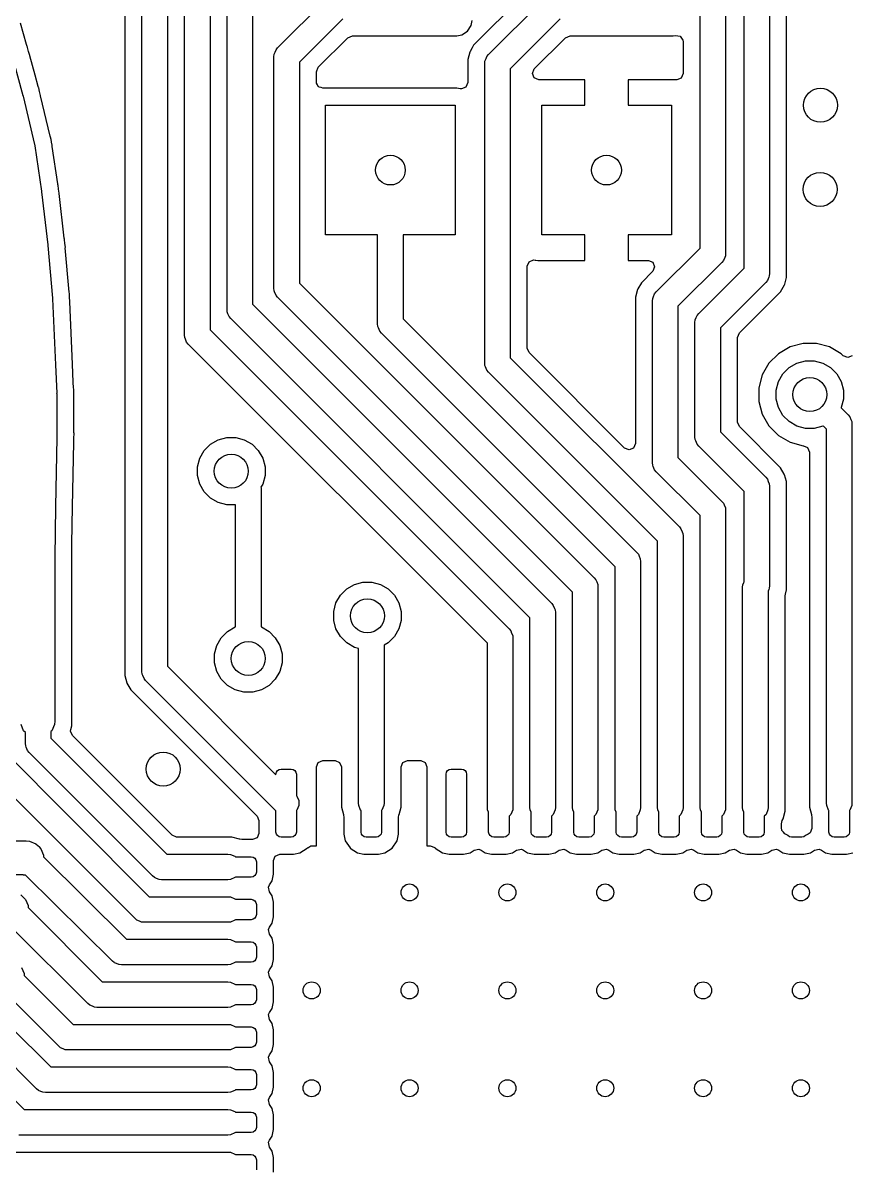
# Model space of a CAD drawing. Extents: x 2.36 to 5.14, y -5.39 to -2.61.
# Drawn here: x 3.38 to 3.764, y -3.992 to -3.462 of the extents above; entities that cross this region are included whole.
import ezdxf

# ---------------------------------------------------------------- set-up
doc = ezdxf.new("R2010")
doc.units = 0
doc.header["$MEASUREMENT"] = 0
doc.layers.add('BLACK', color=7, linetype='CONTINUOUS')

msp = doc.modelspace()

# ---------------------------------------------------------------- linework, layer by layer
at = {"layer": 'BLACK', "linetype": 'CONTINUOUS'}
for p, q in [((3.71363, -3.57535), (3.71363, -3.26017)), ((3.72544, -3.25772), (3.72544, -3.5778)), ((3.73333, -3.57962), (3.73333, -3.2559)), ((3.44681, -3.2803), (3.44681, -3.75952)), ((3.45472, -3.6063), (3.45472, -3.27756)), ((3.46653, -3.28001), (3.46653, -3.60385)), ((3.4271, -3.28722), (3.4271, -3.76379)), ((3.43499, -3.76197), (3.43499, -3.28275)), ((3.47441, -3.59449), (3.47441, -3.35787)), ((3.48622, -3.36032), (3.48622, -3.59204)), ((3.69331, -3.56606), (3.69331, -3.38166)), ((3.70512, -3.37921), (3.70512, -3.5685)), ((3.49782, -3.4734), (3.52, -3.45122)), ((3.61125, -3.44951), (3.58852, -3.47225)), ((3.59538, -3.47655), (3.62, -3.45193)), ((3.38164, -3.47188), (3.37879, -3.46201)), ((3.52792, -3.46), (3.50791, -3.48002)), ((3.58744, -3.46308), (3.58789, -3.46078)), ((3.62863, -3.46), (3.60546, -3.48317)), ((3.58078, -3.46789), (3.58308, -3.46744)), ((3.58308, -3.46744), (3.58569, -3.46569)), ((3.58569, -3.46569), (3.58744, -3.46308)), ((3.38192, -3.47286), (3.38164, -3.47188)), ((3.38204, -3.47318), (3.38192, -3.47286)), ((3.51665, -3.48243), (3.53034, -3.46875)), ((3.53034, -3.46875), (3.5324, -3.46789)), ((3.5324, -3.46789), (3.58078, -3.46789)), ((3.58078, -3.46789), (3.58078, -3.46789)), ((3.58852, -3.47225), (3.58786, -3.47338)), ((3.61658, -3.48322), (3.63105, -3.46875)), ((3.63105, -3.46875), (3.63311, -3.46789)), ((3.63311, -3.46789), (3.68078, -3.46789)), ((3.68078, -3.46789), (3.68193, -3.46766)), ((3.68078, -3.46789), (3.68078, -3.46789)), ((3.68193, -3.46766), (3.68412, -3.4681)), ((3.68412, -3.4681), (3.68536, -3.46995)), ((3.68536, -3.46995), (3.68541, -3.47052)), ((3.68541, -3.47052), (3.68541, -3.48534)), ((3.37499, -3.47731), (3.37999, -3.49551)), ((3.38205, -3.47322), (3.38204, -3.47318)), ((3.38258, -3.47512), (3.38205, -3.47322)), ((3.38205, -3.47322), (3.38205, -3.47322)), ((3.38313, -3.47702), (3.38258, -3.47512)), ((3.38313, -3.47713), (3.38313, -3.47702)), ((3.3856, -3.48614), (3.38313, -3.47713)), ((3.49609, -3.47757), (3.49621, -3.47642)), ((3.49609, -3.58468), (3.49609, -3.47757)), ((3.49621, -3.47642), (3.49662, -3.47543)), ((3.49662, -3.47543), (3.49709, -3.47429)), ((3.49709, -3.47429), (3.49782, -3.4734)), ((3.5867, -3.4754), (3.58576, -3.47891)), ((3.58689, -3.47507), (3.5867, -3.4754)), ((3.5867, -3.4754), (3.5867, -3.4754)), ((3.58786, -3.47338), (3.58689, -3.47507)), ((3.58689, -3.47507), (3.58689, -3.47507)), ((3.59429, -3.47831), (3.59465, -3.47744)), ((3.59465, -3.47744), (3.59538, -3.47655)), ((3.50791, -3.48002), (3.50791, -3.58223)), ((3.5158, -3.48449), (3.51665, -3.48243)), ((3.58576, -3.47891), (3.58576, -3.48955)), ((3.59365, -3.48072), (3.59377, -3.47957)), ((3.59365, -3.61924), (3.59365, -3.48072)), ((3.59377, -3.47957), (3.59429, -3.47831)), ((3.60546, -3.48317), (3.60546, -3.6168)), ((3.61573, -3.48528), (3.61658, -3.48322)), ((3.38704, -3.49138), (3.3856, -3.48614)), ((3.5158, -3.48924), (3.5158, -3.48449)), ((3.61658, -3.48734), (3.61573, -3.48528)), ((3.61864, -3.48819), (3.61658, -3.48734)), ((3.64, -3.48819), (3.61864, -3.48819)), ((3.64, -3.5), (3.64, -3.48819)), ((3.68176, -3.48819), (3.66, -3.48819)), ((3.66, -3.48819), (3.66, -3.5)), ((3.68216, -3.48824), (3.68176, -3.48819)), ((3.6825, -3.48825), (3.68216, -3.48824)), ((3.68456, -3.4874), (3.6825, -3.48825)), ((3.68541, -3.48534), (3.68456, -3.4874)), ((3.3872, -3.49177), (3.38704, -3.49138)), ((3.38727, -3.49195), (3.3872, -3.49177)), ((3.3872, -3.49177), (3.3872, -3.49177)), ((3.38768, -3.4937), (3.38727, -3.49195)), ((3.38727, -3.49195), (3.38727, -3.49195)), ((3.38815, -3.49542), (3.38768, -3.4937)), ((3.51586, -3.48981), (3.5158, -3.48924)), ((3.51633, -3.49051), (3.51586, -3.48981)), ((3.51665, -3.4913), (3.51633, -3.49051)), ((3.51693, -3.49141), (3.51665, -3.4913)), ((3.51709, -3.49166), (3.51693, -3.49141)), ((3.51793, -3.49183), (3.51709, -3.49166)), ((3.51871, -3.49215), (3.51793, -3.49183)), ((3.51899, -3.49204), (3.51871, -3.49215)), ((3.51907, -3.49205), (3.51899, -3.49204)), ((3.51908, -3.49212), (3.51907, -3.49205)), ((3.51922, -3.49211), (3.51908, -3.49212)), ((3.58078, -3.49211), (3.51922, -3.49211)), ((3.51922, -3.49211), (3.51922, -3.49211)), ((3.58228, -3.4924), (3.58078, -3.49211)), ((3.58284, -3.49246), (3.58228, -3.4924)), ((3.58491, -3.49161), (3.58284, -3.49246)), ((3.58576, -3.48955), (3.58491, -3.49161)), ((3.37999, -3.49551), (3.38002, -3.49565)), ((3.38002, -3.49565), (3.38006, -3.49579)), ((3.38006, -3.49579), (3.38536, -3.51819)), ((3.38816, -3.49571), (3.38815, -3.49542)), ((3.39256, -3.51434), (3.38816, -3.49571)), ((3.52, -3.56), (3.52, -3.5)), ((3.52, -3.5), (3.58, -3.5)), ((3.58, -3.5), (3.58, -3.56)), ((3.62, -3.56), (3.62, -3.5)), ((3.62, -3.5), (3.64, -3.5)), ((3.66, -3.5), (3.68, -3.5)), ((3.68, -3.5), (3.68, -3.56)), ((3.39266, -3.51476), (3.39256, -3.51434)), ((3.39283, -3.51525), (3.39266, -3.51476)), ((3.39295, -3.51553), (3.39283, -3.51525)), ((3.38536, -3.51819), (3.38541, -3.51852)), ((3.38541, -3.51852), (3.38549, -3.51884)), ((3.38549, -3.51884), (3.38859, -3.53974)), ((3.39299, -3.51563), (3.39295, -3.51553)), ((3.3932, -3.51702), (3.39299, -3.51563)), ((3.39352, -3.51839), (3.3932, -3.51702)), ((3.3935, -3.51907), (3.39352, -3.51839)), ((3.39608, -3.53643), (3.3935, -3.51907)), ((3.39618, -3.5368), (3.39608, -3.53643)), ((3.39608, -3.53643), (3.39608, -3.53643)), ((3.38859, -3.53974), (3.38859, -3.53986)), ((3.38859, -3.53986), (3.38862, -3.53998)), ((3.38862, -3.53998), (3.39152, -3.56458)), ((3.39617, -3.53681), (3.39618, -3.5368)), ((3.39622, -3.53699), (3.39617, -3.53681)), ((3.39643, -3.53882), (3.39622, -3.53699)), ((3.3967, -3.54064), (3.39643, -3.53882)), ((3.39667, -3.54088), (3.3967, -3.54064)), ((3.39911, -3.56151), (3.39667, -3.54088)), ((3.3992, -3.56189), (3.39911, -3.56151)), ((3.39923, -3.56208), (3.39919, -3.56189)), ((3.39919, -3.56189), (3.3992, -3.56189)), ((3.39939, -3.5639), (3.39923, -3.56208)), ((3.39923, -3.56208), (3.39923, -3.56208)), ((3.54409, -3.56), (3.52, -3.56)), ((3.54409, -3.60118), (3.54409, -3.56)), ((3.58, -3.56), (3.55591, -3.56)), ((3.55591, -3.56), (3.55591, -3.59873)), ((3.64, -3.56), (3.62, -3.56)), ((3.64, -3.57181), (3.64, -3.56)), ((3.68, -3.56), (3.66, -3.56)), ((3.66, -3.56), (3.66, -3.57181)), ((3.39152, -3.56458), (3.39152, -3.5647)), ((3.39152, -3.5647), (3.39154, -3.56482)), ((3.39154, -3.56482), (3.39364, -3.58922)), ((3.3996, -3.56572), (3.39939, -3.5639)), ((3.39957, -3.56596), (3.3996, -3.56572)), ((3.40133, -3.58651), (3.39957, -3.56596)), ((3.67299, -3.58638), (3.69331, -3.56606)), ((3.61336, -3.57445), (3.61421, -3.57239)), ((3.61421, -3.57239), (3.61627, -3.57154)), ((3.61627, -3.57154), (3.61702, -3.5717)), ((3.61702, -3.5717), (3.61704, -3.57164)), ((3.61704, -3.57164), (3.61725, -3.5717)), ((3.61725, -3.5717), (3.61824, -3.57181)), ((3.61824, -3.57181), (3.64, -3.57181)), ((3.66, -3.57181), (3.66936, -3.57181)), ((3.66936, -3.57181), (3.67142, -3.57266)), ((3.67142, -3.57266), (3.67227, -3.57472)), ((3.70339, -3.57268), (3.68307, -3.593)), ((3.70412, -3.57178), (3.70339, -3.57268)), ((3.70469, -3.5704), (3.70412, -3.57178)), ((3.705, -3.56966), (3.70469, -3.5704)), ((3.70512, -3.5685), (3.705, -3.56966)), ((3.61336, -3.61232), (3.61336, -3.57445)), ((3.67142, -3.57678), (3.66612, -3.58208)), ((3.67227, -3.57472), (3.67142, -3.57678)), ((3.69267, -3.59631), (3.71363, -3.57535)), ((3.72544, -3.5778), (3.72532, -3.57895)), ((3.50791, -3.58223), (3.64433, -3.71866)), ((3.66612, -3.58208), (3.66446, -3.58496)), ((3.72371, -3.58198), (3.70276, -3.60293)), ((3.72444, -3.58108), (3.72371, -3.58198)), ((3.72509, -3.57951), (3.72444, -3.58108)), ((3.72532, -3.57895), (3.72509, -3.57951)), ((3.73057, -3.58627), (3.73239, -3.58313)), ((3.73239, -3.58313), (3.7325, -3.5827)), ((3.7325, -3.5827), (3.73333, -3.57962)), ((3.39364, -3.58922), (3.39364, -3.5894)), ((3.39364, -3.5894), (3.39367, -3.58957)), ((3.40146, -3.58713), (3.40133, -3.58651)), ((3.40147, -3.58716), (3.40146, -3.58713)), ((3.40154, -3.58889), (3.40147, -3.58716)), ((3.40169, -3.59062), (3.40154, -3.58889)), ((3.49621, -3.58583), (3.49609, -3.58468)), ((3.49643, -3.58636), (3.49621, -3.58583)), ((3.49709, -3.58796), (3.49643, -3.58636)), ((3.49782, -3.58885), (3.49709, -3.58796)), ((3.63425, -3.72528), (3.49782, -3.58885)), ((3.66431, -3.58522), (3.66337, -3.58873)), ((3.66337, -3.58873), (3.66337, -3.6565)), ((3.66446, -3.58496), (3.66431, -3.58522)), ((3.66431, -3.58522), (3.66431, -3.58522)), ((3.66446, -3.58496), (3.66446, -3.58496)), ((3.67126, -3.59055), (3.67137, -3.5894)), ((3.67137, -3.5894), (3.67175, -3.58848)), ((3.67175, -3.58848), (3.67226, -3.58727)), ((3.67226, -3.58727), (3.67299, -3.58638)), ((3.72053, -3.59632), (3.73057, -3.58627)), ((3.39367, -3.58957), (3.39497, -3.62015)), ((3.40163, -3.59096), (3.40169, -3.59062)), ((3.40285, -3.61979), (3.40163, -3.59096)), ((3.47452, -3.59564), (3.47441, -3.59449)), ((3.48622, -3.59204), (3.62465, -3.73047)), ((3.67126, -3.66535), (3.67126, -3.59055)), ((3.68307, -3.593), (3.68307, -3.66291)), ((3.47485, -3.59643), (3.47452, -3.59564)), ((3.4754, -3.59777), (3.47485, -3.59643)), ((3.47614, -3.59866), (3.4754, -3.59777)), ((3.61457, -3.73709), (3.47614, -3.59866)), ((3.55591, -3.59873), (3.66402, -3.70685)), ((3.69094, -3.60048), (3.69106, -3.59933)), ((3.69106, -3.59933), (3.69153, -3.59818)), ((3.69153, -3.59818), (3.69194, -3.5972)), ((3.69194, -3.5972), (3.69267, -3.59631)), ((3.7115, -3.60534), (3.72053, -3.59632)), ((3.46653, -3.60385), (3.60496, -3.74228)), ((3.54421, -3.60233), (3.54409, -3.60118)), ((3.54446, -3.60293), (3.54421, -3.60233)), ((3.54509, -3.60446), (3.54446, -3.60293)), ((3.54582, -3.60536), (3.54509, -3.60446)), ((3.65394, -3.71347), (3.54582, -3.60536)), ((3.69094, -3.65354), (3.69094, -3.60048)), ((3.70276, -3.60293), (3.70276, -3.6511)), ((3.71065, -3.6074), (3.7115, -3.60534)), ((3.45484, -3.60745), (3.45472, -3.6063)), ((3.45513, -3.60817), (3.45484, -3.60745)), ((3.45572, -3.60958), (3.45513, -3.60817)), ((3.45645, -3.61047), (3.45572, -3.60958)), ((3.59488, -3.7489), (3.45645, -3.61047)), ((3.71065, -3.64662), (3.71065, -3.6074)), ((3.74098, -3.61022), (3.73497, -3.61183)), ((3.74721, -3.61022), (3.74098, -3.61022)), ((3.74098, -3.61022), (3.74098, -3.61022)), ((3.75322, -3.61183), (3.74721, -3.61022)), ((3.74721, -3.61022), (3.74721, -3.61022)), ((3.61421, -3.61438), (3.61336, -3.61232)), ((3.65839, -3.65856), (3.61421, -3.61438)), ((3.72958, -3.61494), (3.72518, -3.61934)), ((3.73497, -3.61183), (3.72958, -3.61494)), ((3.73497, -3.61183), (3.73497, -3.61183)), ((3.75861, -3.61494), (3.75322, -3.61183)), ((3.75322, -3.61183), (3.75322, -3.61183)), ((3.75322, -3.61183), (3.75322, -3.61183)), ((3.75957, -3.6159), (3.75861, -3.61494)), ((3.76163, -3.61676), (3.75957, -3.6159)), ((3.76369, -3.6159), (3.76163, -3.61676)), ((3.39497, -3.62015), (3.39558, -3.63313)), ((3.40324, -3.62812), (3.40285, -3.61979)), ((3.59377, -3.62039), (3.59365, -3.61924)), ((3.59399, -3.62095), (3.59377, -3.62039)), ((3.59465, -3.62252), (3.59399, -3.62095)), ((3.60546, -3.6168), (3.6837, -3.69504)), ((3.72518, -3.61934), (3.72206, -3.62473)), ((3.73451, -3.62136), (3.73807, -3.61931)), ((3.73807, -3.61931), (3.74204, -3.61824)), ((3.74204, -3.61824), (3.74615, -3.61824)), ((3.74615, -3.61824), (3.75012, -3.61931)), ((3.75012, -3.61931), (3.75368, -3.62136)), ((3.59538, -3.62342), (3.59465, -3.62252)), ((3.67362, -3.70166), (3.59538, -3.62342)), ((3.72206, -3.62473), (3.72045, -3.63075)), ((3.72206, -3.62473), (3.72206, -3.62473)), ((3.72955, -3.62783), (3.7316, -3.62427)), ((3.7316, -3.62427), (3.73451, -3.62136)), ((3.75368, -3.62136), (3.75659, -3.62427)), ((3.75659, -3.62427), (3.75864, -3.62783)), ((3.40337, -3.63071), (3.40324, -3.62812)), ((3.40347, -3.63134), (3.40337, -3.63071)), ((3.40347, -3.63136), (3.40347, -3.63134)), ((3.40348, -3.6331), (3.40347, -3.63136)), ((3.72045, -3.63075), (3.72045, -3.63697)), ((3.72848, -3.6318), (3.72955, -3.62783)), ((3.72848, -3.63591), (3.72848, -3.6318)), ((3.75864, -3.62783), (3.75971, -3.6318)), ((3.75971, -3.6318), (3.75971, -3.63591)), ((3.39558, -3.63313), (3.39557, -3.6333)), ((3.39557, -3.6333), (3.39559, -3.63347)), ((3.39559, -3.63347), (3.39567, -3.65367)), ((3.40356, -3.63483), (3.40348, -3.6331)), ((3.40349, -3.63517), (3.40356, -3.63483)), ((3.40355, -3.65033), (3.40349, -3.63517)), ((3.72045, -3.63697), (3.72206, -3.64298)), ((3.72955, -3.63988), (3.72848, -3.63591)), ((3.75971, -3.63591), (3.75864, -3.63988)), ((3.7316, -3.64345), (3.72955, -3.63988)), ((3.75864, -3.63988), (3.75858, -3.63999)), ((3.75858, -3.63999), (3.76185, -3.64326)), ((3.7115, -3.64868), (3.71065, -3.64662)), ((3.72206, -3.64298), (3.72206, -3.64298)), ((3.72206, -3.64298), (3.72206, -3.64298)), ((3.72206, -3.64298), (3.72518, -3.64837)), ((3.73451, -3.64635), (3.7316, -3.64345)), ((3.73807, -3.64841), (3.73451, -3.64635)), ((3.76185, -3.64326), (3.76258, -3.64415)), ((3.76258, -3.64415), (3.76306, -3.6453)), ((3.76306, -3.6453), (3.76346, -3.64628)), ((3.76346, -3.64628), (3.76357, -3.64743)), ((3.76357, -3.64743), (3.76357, -3.82283)), ((3.40355, -3.65142), (3.40355, -3.65033)), ((3.4036, -3.65178), (3.40355, -3.65142)), ((3.40356, -3.65384), (3.4036, -3.65197)), ((3.4036, -3.65197), (3.40358, -3.65178)), ((3.40358, -3.65178), (3.4036, -3.65178)), ((3.4036, -3.65197), (3.4036, -3.65197)), ((3.70276, -3.6511), (3.72371, -3.67205)), ((3.73057, -3.66775), (3.7115, -3.64868)), ((3.72518, -3.64837), (3.72958, -3.65278)), ((3.72958, -3.65278), (3.73497, -3.65589)), ((3.74204, -3.64947), (3.73807, -3.64841)), ((3.74615, -3.64947), (3.74204, -3.64947)), ((3.75012, -3.64841), (3.74615, -3.64947)), ((3.75023, -3.64834), (3.75012, -3.64841)), ((3.75176, -3.64988), (3.75023, -3.64834)), ((3.75176, -3.82283), (3.75176, -3.64988)), ((3.39567, -3.65387), (3.39497, -3.68563)), ((3.39567, -3.65367), (3.39566, -3.65377)), ((3.39566, -3.65377), (3.39567, -3.65387)), ((3.40287, -3.68576), (3.40352, -3.65591)), ((3.40352, -3.65591), (3.40357, -3.65571)), ((3.40357, -3.65571), (3.40356, -3.65384)), ((3.46388, -3.6597), (3.46679, -3.6568)), ((3.46679, -3.6568), (3.47035, -3.65474)), ((3.47035, -3.65474), (3.47432, -3.65368)), ((3.47432, -3.65368), (3.47843, -3.65368)), ((3.47843, -3.65368), (3.4824, -3.65474)), ((3.4824, -3.65474), (3.48596, -3.6568)), ((3.48596, -3.6568), (3.48887, -3.6597)), ((3.66337, -3.6565), (3.66251, -3.65856)), ((3.69106, -3.6547), (3.69094, -3.65354)), ((3.69129, -3.65525), (3.69106, -3.6547)), ((3.69194, -3.65682), (3.69129, -3.65525)), ((3.69267, -3.65772), (3.69194, -3.65682)), ((3.71363, -3.67867), (3.69267, -3.65772)), ((3.73497, -3.65589), (3.74098, -3.6575)), ((3.74098, -3.6575), (3.74098, -3.6575)), ((3.74098, -3.6575), (3.74117, -3.65752)), ((3.74117, -3.65752), (3.74116, -3.65759)), ((3.74116, -3.65759), (3.74302, -3.65835)), ((3.74302, -3.65835), (3.74387, -3.66041)), ((3.46076, -3.66724), (3.46183, -3.66326)), ((3.46183, -3.66326), (3.46388, -3.6597)), ((3.48887, -3.6597), (3.49093, -3.66326)), ((3.49093, -3.66326), (3.49199, -3.66724)), ((3.66045, -3.65942), (3.65839, -3.65856)), ((3.66251, -3.65856), (3.66045, -3.65942)), ((3.68307, -3.66291), (3.70339, -3.68323)), ((3.74387, -3.66041), (3.74387, -3.82465)), ((3.46076, -3.67135), (3.46076, -3.66724)), ((3.49199, -3.66724), (3.49199, -3.67135)), ((3.67137, -3.66651), (3.67126, -3.66535)), ((3.6716, -3.66706), (3.67137, -3.66651)), ((3.67226, -3.66864), (3.6716, -3.66706)), ((3.67299, -3.66953), (3.67226, -3.66864)), ((3.73226, -3.67068), (3.73057, -3.66775)), ((3.46183, -3.67532), (3.46076, -3.67135)), ((3.49199, -3.67135), (3.49093, -3.67532)), ((3.69331, -3.68985), (3.67299, -3.66953)), ((3.72371, -3.67205), (3.72444, -3.67294)), ((3.72444, -3.67294), (3.72488, -3.67401)), ((3.72488, -3.67401), (3.72532, -3.67507)), ((3.73239, -3.6709), (3.73226, -3.67068)), ((3.73322, -3.67401), (3.73239, -3.6709)), ((3.73333, -3.67441), (3.73322, -3.67401)), ((3.46388, -3.67888), (3.46183, -3.67532)), ((3.46679, -3.68179), (3.46388, -3.67888)), ((3.49093, -3.67532), (3.49011, -3.67673)), ((3.49011, -3.67673), (3.49016, -3.67717)), ((3.49016, -3.67717), (3.49016, -3.74132)), ((3.71363, -3.72053), (3.71363, -3.67867)), ((3.72532, -3.67507), (3.72544, -3.67623)), ((3.72544, -3.67623), (3.72544, -3.72231)), ((3.73333, -3.72412), (3.73333, -3.67441)), ((3.73333, -3.67441), (3.73333, -3.67441)), ((3.47035, -3.68384), (3.46679, -3.68179)), ((3.47432, -3.6849), (3.47035, -3.68384)), ((3.47835, -3.6849), (3.47432, -3.6849)), ((3.47835, -3.74132), (3.47835, -3.6849)), ((3.70339, -3.68323), (3.70412, -3.68412)), ((3.70412, -3.68412), (3.70445, -3.6849)), ((3.70445, -3.6849), (3.705, -3.68625)), ((3.39497, -3.68563), (3.39469, -3.70925)), ((3.40266, -3.70294), (3.40287, -3.68578)), ((3.40287, -3.68578), (3.40287, -3.68576)), ((3.69331, -3.8248), (3.69331, -3.68985)), ((3.705, -3.68625), (3.70512, -3.6874)), ((3.70512, -3.6874), (3.70512, -3.8248)), ((3.6837, -3.69504), (3.68444, -3.69593)), ((3.68444, -3.69593), (3.68505, -3.6974)), ((3.68505, -3.6974), (3.68532, -3.69806)), ((3.68532, -3.69806), (3.68543, -3.69921)), ((3.68543, -3.69921), (3.68543, -3.8248)), ((3.40258, -3.70928), (3.40266, -3.70294)), ((3.67362, -3.8248), (3.67362, -3.70166)), ((3.39469, -3.70925), (3.39469, -3.78499)), ((3.40258, -3.70931), (3.40258, -3.70928)), ((3.40258, -3.78706), (3.40258, -3.70931)), ((3.66402, -3.70685), (3.66475, -3.70774)), ((3.66475, -3.70774), (3.66512, -3.70863)), ((3.66512, -3.70863), (3.66563, -3.70987)), ((3.66563, -3.70987), (3.66575, -3.71102)), ((3.66575, -3.71102), (3.66575, -3.8248)), ((3.65394, -3.8248), (3.65394, -3.71347)), ((3.52978, -3.72373), (3.53334, -3.72167)), ((3.53334, -3.72167), (3.53731, -3.72061)), ((3.53731, -3.72061), (3.54143, -3.72061)), ((3.54143, -3.72061), (3.5454, -3.72167)), ((3.5454, -3.72167), (3.54896, -3.72373)), ((3.64433, -3.71866), (3.64507, -3.71955)), ((3.64507, -3.71955), (3.64545, -3.72048)), ((3.64545, -3.72048), (3.64595, -3.72168)), ((3.64595, -3.72168), (3.64606, -3.72283)), ((3.71299, -3.72294), (3.71311, -3.72179)), ((3.71311, -3.72179), (3.71355, -3.72073)), ((3.71355, -3.72073), (3.71363, -3.72053)), ((3.52482, -3.73019), (3.52688, -3.72663)), ((3.52688, -3.72663), (3.52978, -3.72373)), ((3.54896, -3.72373), (3.55186, -3.72663)), ((3.55186, -3.72663), (3.55392, -3.73019)), ((3.63425, -3.8248), (3.63425, -3.72528)), ((3.64606, -3.72283), (3.64606, -3.8248)), ((3.71299, -3.8248), (3.71299, -3.72294)), ((3.72508, -3.72405), (3.7248, -3.72472)), ((3.7248, -3.72472), (3.7248, -3.8248)), ((3.72532, -3.72346), (3.72508, -3.72405)), ((3.72544, -3.72231), (3.72532, -3.72346)), ((3.7327, -3.72688), (3.7328, -3.72612)), ((3.7327, -3.82662), (3.7327, -3.72688)), ((3.7328, -3.72612), (3.73333, -3.72412)), ((3.52376, -3.73416), (3.52482, -3.73019)), ((3.55392, -3.73019), (3.55498, -3.73416)), ((3.62465, -3.73047), (3.62538, -3.73136)), ((3.62538, -3.73136), (3.62595, -3.73274)), ((3.52376, -3.73828), (3.52376, -3.73416)), ((3.55498, -3.73416), (3.55498, -3.73828)), ((3.61457, -3.8248), (3.61457, -3.73709)), ((3.62595, -3.73274), (3.62626, -3.73349)), ((3.62626, -3.73349), (3.62638, -3.73465)), ((3.62638, -3.73465), (3.62638, -3.8248)), ((3.47467, -3.74341), (3.47823, -3.74136)), ((3.47823, -3.74136), (3.47835, -3.74132)), ((3.49016, -3.74132), (3.49028, -3.74136)), ((3.49028, -3.74136), (3.49384, -3.74341)), ((3.52482, -3.74225), (3.52376, -3.73828)), ((3.52688, -3.74581), (3.52482, -3.74225)), ((3.55392, -3.74225), (3.55186, -3.74581)), ((3.55498, -3.73828), (3.55392, -3.74225)), ((3.60496, -3.74228), (3.6057, -3.74318)), ((3.6057, -3.74318), (3.60611, -3.74418)), ((3.4697, -3.74988), (3.47176, -3.74632)), ((3.47176, -3.74632), (3.47467, -3.74341)), ((3.49384, -3.74341), (3.49675, -3.74632)), ((3.49675, -3.74632), (3.4988, -3.74988)), ((3.52978, -3.74871), (3.52688, -3.74581)), ((3.55186, -3.74581), (3.54896, -3.74871)), ((3.60611, -3.74418), (3.60658, -3.7453)), ((3.60658, -3.7453), (3.60669, -3.74646)), ((3.60669, -3.74646), (3.60669, -3.8248)), ((3.46864, -3.75385), (3.4697, -3.74988)), ((3.46864, -3.75796), (3.46864, -3.75385)), ((3.4988, -3.74988), (3.49987, -3.75385)), ((3.49987, -3.75385), (3.49987, -3.75796)), ((3.53334, -3.75077), (3.52978, -3.74871)), ((3.53523, -3.75127), (3.53334, -3.75077)), ((3.53523, -3.82283), (3.53523, -3.75127)), ((3.54896, -3.74871), (3.54704, -3.74982)), ((3.54704, -3.74982), (3.54704, -3.82283)), ((3.59488, -3.8248), (3.59488, -3.7489)), ((3.4697, -3.76193), (3.46864, -3.75796)), ((3.49987, -3.75796), (3.4988, -3.76193)), ((3.4271, -3.76379), (3.428, -3.76714)), ((3.43511, -3.76312), (3.43499, -3.76197)), ((3.43541, -3.76386), (3.43511, -3.76312)), ((3.43599, -3.76525), (3.43541, -3.76386)), ((3.44681, -3.75952), (3.49704, -3.80976)), ((3.47176, -3.76549), (3.4697, -3.76193)), ((3.4988, -3.76193), (3.49675, -3.76549)), ((3.428, -3.76714), (3.428, -3.76714)), ((3.428, -3.76714), (3.428, -3.76714)), ((3.428, -3.76714), (3.42804, -3.7673)), ((3.42804, -3.7673), (3.42804, -3.7673)), ((3.42804, -3.7673), (3.42986, -3.77044)), ((3.43672, -3.76615), (3.43599, -3.76525)), ((3.49704, -3.82646), (3.43672, -3.76615)), ((3.47467, -3.7684), (3.47176, -3.76549)), ((3.47823, -3.77045), (3.47467, -3.7684)), ((3.49384, -3.7684), (3.49028, -3.77045)), ((3.49675, -3.76549), (3.49384, -3.7684)), ((3.42986, -3.77044), (3.45948, -3.80007)), ((3.4822, -3.77152), (3.47823, -3.77045)), ((3.48631, -3.77152), (3.4822, -3.77152)), ((3.49028, -3.77045), (3.48631, -3.77152)), ((3.39469, -3.78499), (3.39453, -3.78652)), ((3.38026, -3.78936), (3.37909, -3.78652)), ((3.38113, -3.79023), (3.38026, -3.78936)), ((3.38113, -3.79524), (3.38113, -3.79023)), ((3.39336, -3.78936), (3.39294, -3.78978)), ((3.39294, -3.78978), (3.39294, -3.79279)), ((3.39453, -3.78652), (3.39336, -3.78936)), ((3.40203, -3.7895), (3.40213, -3.78875)), ((3.40288, -3.79156), (3.40203, -3.7895)), ((3.40213, -3.78875), (3.40258, -3.78706)), ((3.38125, -3.79639), (3.38113, -3.79524)), ((3.39294, -3.79279), (3.44661, -3.84646)), ((3.44902, -3.83771), (3.40288, -3.79156)), ((3.36909, -3.79678), (3.43845, -3.86614)), ((3.3815, -3.79701), (3.38125, -3.79639)), ((3.38213, -3.79852), (3.3815, -3.79701)), ((3.38286, -3.79941), (3.38213, -3.79852)), ((3.43999, -3.85654), (3.38286, -3.79941)), ((3.45948, -3.80007), (3.48829, -3.82888)), ((3.43183, -3.87622), (3.35901, -3.8034)), ((3.51575, -3.80606), (3.5166, -3.804)), ((3.51575, -3.84252), (3.51575, -3.80606)), ((3.5166, -3.804), (3.51866, -3.80315)), ((3.51866, -3.80315), (3.52442, -3.80315)), ((3.52442, -3.80315), (3.52648, -3.804)), ((3.52648, -3.804), (3.52733, -3.80606)), ((3.52733, -3.80606), (3.52733, -3.82465)), ((3.55493, -3.80606), (3.55579, -3.804)), ((3.55493, -3.82465), (3.55493, -3.80606)), ((3.55579, -3.804), (3.55785, -3.80315)), ((3.55785, -3.80315), (3.56402, -3.80315)), ((3.56402, -3.80315), (3.56608, -3.804)), ((3.56608, -3.804), (3.56693, -3.80606)), ((3.56693, -3.80606), (3.56693, -3.84252)), ((3.49704, -3.80945), (3.49722, -3.80854)), ((3.49704, -3.80976), (3.49704, -3.80945)), ((3.49722, -3.80854), (3.49773, -3.80778)), ((3.49773, -3.80778), (3.4985, -3.80727)), ((3.4985, -3.80727), (3.4994, -3.80709)), ((3.4994, -3.80709), (3.50413, -3.80709)), ((3.50413, -3.80709), (3.50503, -3.80727)), ((3.50503, -3.80727), (3.5058, -3.80778)), ((3.5058, -3.80778), (3.50631, -3.80854)), ((3.50631, -3.80854), (3.50649, -3.80945)), ((3.50649, -3.80945), (3.50649, -3.81933)), ((3.57578, -3.80945), (3.57596, -3.80854)), ((3.57578, -3.83622), (3.57578, -3.80945)), ((3.57596, -3.80854), (3.57647, -3.80778)), ((3.57647, -3.80778), (3.57724, -3.80727)), ((3.57724, -3.80727), (3.57814, -3.80709)), ((3.57814, -3.80709), (3.58287, -3.80709)), ((3.58287, -3.80709), (3.58377, -3.80727)), ((3.58377, -3.80727), (3.58454, -3.80778)), ((3.58454, -3.80778), (3.58505, -3.80854)), ((3.58505, -3.80854), (3.58523, -3.80945)), ((3.58523, -3.80945), (3.58523, -3.83622)), ((3.50649, -3.81933), (3.50667, -3.81955)), ((3.50667, -3.81955), (3.50756, -3.82168)), ((3.50756, -3.82168), (3.50756, -3.82399)), ((3.49704, -3.83622), (3.49704, -3.82646)), ((3.50667, -3.82612), (3.50649, -3.8263)), ((3.50649, -3.8263), (3.50649, -3.83622)), ((3.50756, -3.82399), (3.50667, -3.82612)), ((3.52733, -3.82465), (3.52827, -3.82816)), ((3.53534, -3.82399), (3.53523, -3.82283)), ((3.53622, -3.82612), (3.53534, -3.82399)), ((3.53641, -3.8263), (3.53622, -3.82612)), ((3.53641, -3.83622), (3.53641, -3.8263)), ((3.54604, -3.82612), (3.54586, -3.8263)), ((3.54586, -3.8263), (3.54586, -3.83622)), ((3.54693, -3.82399), (3.54604, -3.82612)), ((3.54704, -3.82283), (3.54693, -3.82399)), ((3.55399, -3.82816), (3.55493, -3.82465)), ((3.55493, -3.82465), (3.55493, -3.82465)), ((3.595, -3.82596), (3.59488, -3.8248)), ((3.59546, -3.82709), (3.595, -3.82596)), ((3.59546, -3.83622), (3.59546, -3.82709)), ((3.6057, -3.82808), (3.60491, -3.82887)), ((3.60658, -3.82596), (3.6057, -3.82808)), ((3.60669, -3.8248), (3.60658, -3.82596)), ((3.61468, -3.82596), (3.61457, -3.8248)), ((3.61515, -3.82709), (3.61468, -3.82596)), ((3.61515, -3.83622), (3.61515, -3.82709)), ((3.62538, -3.82808), (3.6246, -3.82887)), ((3.62626, -3.82596), (3.62538, -3.82808)), ((3.62638, -3.8248), (3.62626, -3.82596)), ((3.63437, -3.82596), (3.63425, -3.8248)), ((3.63483, -3.82709), (3.63437, -3.82596)), ((3.63483, -3.83622), (3.63483, -3.82709)), ((3.64507, -3.82808), (3.64428, -3.82887)), ((3.64595, -3.82596), (3.64507, -3.82808)), ((3.64606, -3.8248), (3.64595, -3.82596)), ((3.65405, -3.82596), (3.65394, -3.8248)), ((3.65452, -3.82709), (3.65405, -3.82596)), ((3.65452, -3.83622), (3.65452, -3.82709)), ((3.66475, -3.82808), (3.66397, -3.82887)), ((3.66563, -3.82596), (3.66475, -3.82808)), ((3.66575, -3.8248), (3.66563, -3.82596)), ((3.67374, -3.82596), (3.67362, -3.8248)), ((3.6742, -3.82709), (3.67374, -3.82596)), ((3.6742, -3.83622), (3.6742, -3.82709)), ((3.68444, -3.82808), (3.68365, -3.82887)), ((3.68532, -3.82596), (3.68444, -3.82808)), ((3.68543, -3.8248), (3.68532, -3.82596)), ((3.69342, -3.82596), (3.69331, -3.8248)), ((3.69389, -3.82709), (3.69342, -3.82596)), ((3.69389, -3.83622), (3.69389, -3.82709)), ((3.70412, -3.82808), (3.70334, -3.82887)), ((3.705, -3.82596), (3.70412, -3.82808)), ((3.70512, -3.8248), (3.705, -3.82596)), ((3.71311, -3.82596), (3.71299, -3.8248)), ((3.71357, -3.82709), (3.71311, -3.82596)), ((3.71357, -3.83622), (3.71357, -3.82709)), ((3.72381, -3.82808), (3.72302, -3.82887)), ((3.72469, -3.82596), (3.72381, -3.82808)), ((3.7248, -3.8248), (3.72469, -3.82596)), ((3.73176, -3.83013), (3.7327, -3.82662)), ((3.7327, -3.82662), (3.7327, -3.82662)), ((3.74387, -3.82465), (3.74481, -3.82816)), ((3.75188, -3.82399), (3.75176, -3.82283)), ((3.75276, -3.82612), (3.75188, -3.82399)), ((3.75294, -3.8263), (3.75276, -3.82612)), ((3.75294, -3.83622), (3.75294, -3.8263)), ((3.76258, -3.82612), (3.76239, -3.8263)), ((3.76239, -3.8263), (3.76239, -3.83622)), ((3.76346, -3.82399), (3.76258, -3.82612)), ((3.76357, -3.82283), (3.76346, -3.82399)), ((3.48829, -3.82888), (3.48915, -3.83094)), ((3.48915, -3.83094), (3.48915, -3.83683)), ((3.52827, -3.82816), (3.52829, -3.82821)), ((3.52829, -3.82821), (3.52831, -3.8283)), ((3.52831, -3.8283), (3.52832, -3.82835)), ((3.52832, -3.82835), (3.52832, -3.82835)), ((3.52832, -3.82835), (3.52852, -3.82932)), ((3.52852, -3.82932), (3.52852, -3.83723)), ((3.55375, -3.82932), (3.55395, -3.82835)), ((3.55375, -3.83723), (3.55375, -3.82932)), ((3.55394, -3.82835), (3.55395, -3.8283)), ((3.55395, -3.82835), (3.55394, -3.82835)), ((3.55395, -3.8283), (3.55397, -3.82821)), ((3.55397, -3.82821), (3.55399, -3.82816)), ((3.60491, -3.82887), (3.60491, -3.83622)), ((3.6246, -3.82887), (3.6246, -3.83622)), ((3.64428, -3.82887), (3.64428, -3.83622)), ((3.66397, -3.82887), (3.66397, -3.83622)), ((3.68365, -3.82887), (3.68365, -3.83622)), ((3.70334, -3.82887), (3.70334, -3.83622)), ((3.72302, -3.82887), (3.72302, -3.83622)), ((3.73092, -3.83236), (3.73131, -3.83091)), ((3.73092, -3.83441), (3.73092, -3.83236)), ((3.73131, -3.83091), (3.73176, -3.83013)), ((3.74481, -3.82816), (3.74483, -3.82821)), ((3.74483, -3.82821), (3.74485, -3.8283)), ((3.74485, -3.8283), (3.74486, -3.82835)), ((3.74486, -3.82835), (3.74486, -3.82835)), ((3.74486, -3.82835), (3.74505, -3.82932)), ((3.74505, -3.82932), (3.74505, -3.83458)), ((3.45108, -3.83856), (3.44902, -3.83771)), ((3.47662, -3.83856), (3.45108, -3.83856)), ((3.48013, -3.8395), (3.47662, -3.83856)), ((3.47662, -3.83856), (3.47662, -3.83856)), ((3.48915, -3.83683), (3.48829, -3.83889)), ((3.49722, -3.83712), (3.49704, -3.83622)), ((3.49773, -3.83789), (3.49722, -3.83712)), ((3.4985, -3.8384), (3.49773, -3.83789)), ((3.4994, -3.83858), (3.4985, -3.8384)), ((3.50413, -3.83858), (3.4994, -3.83858)), ((3.50503, -3.8384), (3.50413, -3.83858)), ((3.5058, -3.83789), (3.50503, -3.8384)), ((3.50631, -3.83712), (3.5058, -3.83789)), ((3.50649, -3.83622), (3.50631, -3.83712)), ((3.52852, -3.83723), (3.52897, -3.8395)), ((3.53659, -3.83712), (3.53641, -3.83622)), ((3.5371, -3.83789), (3.53659, -3.83712)), ((3.53787, -3.8384), (3.5371, -3.83789)), ((3.53877, -3.83858), (3.53787, -3.8384)), ((3.5435, -3.83858), (3.53877, -3.83858)), ((3.5444, -3.8384), (3.5435, -3.83858)), ((3.54517, -3.83789), (3.5444, -3.8384)), ((3.54568, -3.83712), (3.54517, -3.83789)), ((3.54586, -3.83622), (3.54568, -3.83712)), ((3.55316, -3.84022), (3.55375, -3.83723)), ((3.57596, -3.83712), (3.57578, -3.83622)), ((3.57647, -3.83789), (3.57596, -3.83712)), ((3.57724, -3.8384), (3.57647, -3.83789)), ((3.57814, -3.83858), (3.57724, -3.8384)), ((3.58287, -3.83858), (3.57814, -3.83858)), ((3.58377, -3.8384), (3.58287, -3.83858)), ((3.58454, -3.83789), (3.58377, -3.8384)), ((3.58505, -3.83712), (3.58454, -3.83789)), ((3.58523, -3.83622), (3.58505, -3.83712)), ((3.59564, -3.83712), (3.59546, -3.83622)), ((3.59616, -3.83789), (3.59564, -3.83712)), ((3.59692, -3.8384), (3.59616, -3.83789)), ((3.59783, -3.83858), (3.59692, -3.8384)), ((3.60255, -3.83858), (3.59783, -3.83858)), ((3.60346, -3.8384), (3.60255, -3.83858)), ((3.60422, -3.83789), (3.60346, -3.8384)), ((3.60473, -3.83712), (3.60422, -3.83789)), ((3.60491, -3.83622), (3.60473, -3.83712)), ((3.61533, -3.83712), (3.61515, -3.83622)), ((3.61584, -3.83789), (3.61533, -3.83712)), ((3.61661, -3.8384), (3.61584, -3.83789)), ((3.61751, -3.83858), (3.61661, -3.8384)), ((3.62224, -3.83858), (3.61751, -3.83858)), ((3.62314, -3.8384), (3.62224, -3.83858)), ((3.62391, -3.83789), (3.62314, -3.8384)), ((3.62442, -3.83712), (3.62391, -3.83789)), ((3.6246, -3.83622), (3.62442, -3.83712)), ((3.63501, -3.83712), (3.63483, -3.83622)), ((3.63553, -3.83789), (3.63501, -3.83712)), ((3.63629, -3.8384), (3.63553, -3.83789)), ((3.6372, -3.83858), (3.63629, -3.8384)), ((3.64192, -3.83858), (3.6372, -3.83858)), ((3.64283, -3.8384), (3.64192, -3.83858)), ((3.64359, -3.83789), (3.64283, -3.8384)), ((3.6441, -3.83712), (3.64359, -3.83789)), ((3.64428, -3.83622), (3.6441, -3.83712)), ((3.6547, -3.83712), (3.65452, -3.83622)), ((3.65521, -3.83789), (3.6547, -3.83712)), ((3.65598, -3.8384), (3.65521, -3.83789)), ((3.65688, -3.83858), (3.65598, -3.8384)), ((3.66161, -3.83858), (3.65688, -3.83858)), ((3.66251, -3.8384), (3.66161, -3.83858)), ((3.66328, -3.83789), (3.66251, -3.8384)), ((3.66379, -3.83712), (3.66328, -3.83789)), ((3.66397, -3.83622), (3.66379, -3.83712)), ((3.67438, -3.83712), (3.6742, -3.83622)), ((3.6749, -3.83789), (3.67438, -3.83712)), ((3.67566, -3.8384), (3.6749, -3.83789)), ((3.67657, -3.83858), (3.67566, -3.8384)), ((3.68129, -3.83858), (3.67657, -3.83858)), ((3.6822, -3.8384), (3.68129, -3.83858)), ((3.68296, -3.83789), (3.6822, -3.8384)), ((3.68347, -3.83712), (3.68296, -3.83789)), ((3.68365, -3.83622), (3.68347, -3.83712)), ((3.69407, -3.83712), (3.69389, -3.83622)), ((3.69458, -3.83789), (3.69407, -3.83712)), ((3.69535, -3.8384), (3.69458, -3.83789)), ((3.69625, -3.83858), (3.69535, -3.8384)), ((3.70098, -3.83858), (3.69625, -3.83858)), ((3.70188, -3.8384), (3.70098, -3.83858)), ((3.70265, -3.83789), (3.70188, -3.8384)), ((3.70316, -3.83712), (3.70265, -3.83789)), ((3.70334, -3.83622), (3.70316, -3.83712)), ((3.71375, -3.83712), (3.71357, -3.83622)), ((3.71427, -3.83789), (3.71375, -3.83712)), ((3.71503, -3.8384), (3.71427, -3.83789)), ((3.71594, -3.83858), (3.71503, -3.8384)), ((3.72066, -3.83858), (3.71594, -3.83858)), ((3.72157, -3.8384), (3.72066, -3.83858)), ((3.72233, -3.83789), (3.72157, -3.8384)), ((3.72284, -3.83712), (3.72233, -3.83789)), ((3.72302, -3.83622), (3.72284, -3.83712)), ((3.73106, -3.83514), (3.73092, -3.83441)), ((3.73105, -3.83528), (3.73106, -3.83514)), ((3.7311, -3.83534), (3.73105, -3.83528)), ((3.73114, -3.83553), (3.7311, -3.83534)), ((3.73184, -3.83623), (3.73114, -3.83553)), ((3.73248, -3.83699), (3.73184, -3.83623)), ((3.73259, -3.83706), (3.73248, -3.83699)), ((3.73286, -3.83716), (3.73259, -3.83706)), ((3.7338, -3.83767), (3.73286, -3.83716)), ((3.73395, -3.83789), (3.7338, -3.83767)), ((3.73472, -3.8384), (3.73395, -3.83789)), ((3.73562, -3.83858), (3.73472, -3.8384)), ((3.74035, -3.83858), (3.73562, -3.83858)), ((3.74125, -3.8384), (3.74035, -3.83858)), ((3.74202, -3.83789), (3.74125, -3.8384)), ((3.74211, -3.83775), (3.74202, -3.83789)), ((3.74325, -3.83727), (3.74211, -3.83775)), ((3.7442, -3.83664), (3.74325, -3.83727)), ((3.74505, -3.83458), (3.7442, -3.83664)), ((3.75312, -3.83712), (3.75294, -3.83622)), ((3.75364, -3.83789), (3.75312, -3.83712)), ((3.7544, -3.8384), (3.75364, -3.83789)), ((3.75531, -3.83858), (3.7544, -3.8384)), ((3.76003, -3.83858), (3.75531, -3.83858)), ((3.76094, -3.8384), (3.76003, -3.83858)), ((3.7617, -3.83789), (3.76094, -3.8384)), ((3.76221, -3.83712), (3.7617, -3.83789)), ((3.76239, -3.83622), (3.76221, -3.83712)), ((3.30555, -3.84031), (3.38153, -3.84031)), ((3.38153, -3.84031), (3.38306, -3.84047)), ((3.38306, -3.84047), (3.3859, -3.84164)), ((3.3859, -3.84164), (3.38709, -3.84262)), ((3.38709, -3.84262), (3.38733, -3.84285)), ((3.38733, -3.84285), (3.3883, -3.84405)), ((3.48018, -3.83952), (3.48013, -3.8395)), ((3.48027, -3.83954), (3.48018, -3.83952)), ((3.48031, -3.83955), (3.48027, -3.83954)), ((3.48129, -3.83974), (3.48031, -3.83955)), ((3.48031, -3.83955), (3.48031, -3.83955)), ((3.48623, -3.83974), (3.48129, -3.83974)), ((3.48829, -3.83889), (3.48623, -3.83974)), ((3.50813, -3.84588), (3.51152, -3.84361)), ((3.51152, -3.84361), (3.51172, -3.84341)), ((3.51152, -3.84361), (3.51152, -3.84361)), ((3.51172, -3.84341), (3.51183, -3.84352)), ((3.51183, -3.84352), (3.51324, -3.84258)), ((3.51324, -3.84258), (3.51381, -3.84252)), ((3.51381, -3.84252), (3.51575, -3.84252)), ((3.52897, -3.8395), (3.52911, -3.84022)), ((3.52911, -3.84022), (3.53131, -3.84352)), ((3.53131, -3.84352), (3.53138, -3.84361)), ((3.53138, -3.84361), (3.53477, -3.84588)), ((3.5475, -3.84588), (3.55089, -3.84361)), ((3.55089, -3.84361), (3.55316, -3.84022)), ((3.56693, -3.84252), (3.56846, -3.84252)), ((3.56846, -3.84252), (3.57052, -3.84337)), ((3.57052, -3.84337), (3.57058, -3.84344)), ((3.57058, -3.84344), (3.57075, -3.84361)), ((3.57075, -3.84361), (3.57075, -3.84361)), ((3.57075, -3.84361), (3.57414, -3.84588)), ((3.3883, -3.84405), (3.38948, -3.84688)), ((3.38948, -3.84688), (3.38948, -3.84775)), ((3.38948, -3.84775), (3.42796, -3.88583)), ((3.44661, -3.84646), (3.4748, -3.84646)), ((3.4748, -3.84646), (3.47596, -3.84657)), ((3.47596, -3.84657), (3.47808, -3.84745)), ((3.47808, -3.84745), (3.47827, -3.84764)), ((3.47827, -3.84764), (3.48562, -3.84764)), ((3.48562, -3.84764), (3.48653, -3.84782)), ((3.48653, -3.84782), (3.48729, -3.84833)), ((3.48729, -3.84833), (3.4878, -3.8491)), ((3.4878, -3.8491), (3.48798, -3.85)), ((3.49588, -3.84939), (3.49673, -3.84733)), ((3.49673, -3.84733), (3.49879, -3.84648)), ((3.49879, -3.84648), (3.50514, -3.84648)), ((3.50514, -3.84648), (3.50813, -3.84588)), ((3.50514, -3.84648), (3.50514, -3.84648)), ((3.53477, -3.84588), (3.53776, -3.84648)), ((3.53776, -3.84648), (3.53776, -3.84648)), ((3.53776, -3.84648), (3.54451, -3.84648)), ((3.54451, -3.84648), (3.5475, -3.84588)), ((3.54451, -3.84648), (3.54451, -3.84648)), ((3.57414, -3.84588), (3.57713, -3.84648)), ((3.57713, -3.84648), (3.57713, -3.84648)), ((3.57713, -3.84648), (3.58388, -3.84648)), ((3.58388, -3.84648), (3.58687, -3.84588)), ((3.58388, -3.84648), (3.58388, -3.84648)), ((3.58687, -3.84588), (3.58873, -3.84464)), ((3.58873, -3.84464), (3.59091, -3.8442)), ((3.59091, -3.8442), (3.59196, -3.84464)), ((3.59196, -3.84464), (3.59383, -3.84588)), ((3.59383, -3.84588), (3.59682, -3.84648)), ((3.59682, -3.84648), (3.59682, -3.84648)), ((3.59682, -3.84648), (3.60356, -3.84648)), ((3.60356, -3.84648), (3.60655, -3.84588)), ((3.60356, -3.84648), (3.60356, -3.84648)), ((3.60655, -3.84588), (3.60841, -3.84464)), ((3.60841, -3.84464), (3.6106, -3.8442)), ((3.6106, -3.8442), (3.61165, -3.84464)), ((3.61165, -3.84464), (3.61351, -3.84588)), ((3.61351, -3.84588), (3.6165, -3.84648)), ((3.6165, -3.84648), (3.6165, -3.84648)), ((3.6165, -3.84648), (3.62325, -3.84648)), ((3.62325, -3.84648), (3.62624, -3.84588)), ((3.62325, -3.84648), (3.62325, -3.84648)), ((3.62624, -3.84588), (3.6281, -3.84464)), ((3.6281, -3.84464), (3.63028, -3.8442)), ((3.63028, -3.8442), (3.63133, -3.84464)), ((3.63133, -3.84464), (3.6332, -3.84588)), ((3.6332, -3.84588), (3.63619, -3.84648)), ((3.63619, -3.84648), (3.63619, -3.84648)), ((3.63619, -3.84648), (3.64293, -3.84648)), ((3.64293, -3.84648), (3.64592, -3.84588)), ((3.64293, -3.84648), (3.64293, -3.84648)), ((3.64592, -3.84588), (3.64778, -3.84464)), ((3.64778, -3.84464), (3.64997, -3.8442)), ((3.64997, -3.8442), (3.65102, -3.84464)), ((3.65102, -3.84464), (3.65288, -3.84588)), ((3.65288, -3.84588), (3.65587, -3.84648)), ((3.65587, -3.84648), (3.65587, -3.84648)), ((3.65587, -3.84648), (3.66262, -3.84648)), ((3.66262, -3.84648), (3.66561, -3.84588)), ((3.66262, -3.84648), (3.66262, -3.84648)), ((3.66561, -3.84588), (3.66747, -3.84464)), ((3.66747, -3.84464), (3.66966, -3.8442)), ((3.66966, -3.8442), (3.67071, -3.84464)), ((3.67071, -3.84464), (3.67257, -3.84588)), ((3.67257, -3.84588), (3.67556, -3.84648)), ((3.67556, -3.84648), (3.67556, -3.84648)), ((3.67556, -3.84648), (3.6823, -3.84648)), ((3.6823, -3.84648), (3.68529, -3.84588)), ((3.6823, -3.84648), (3.6823, -3.84648)), ((3.68529, -3.84588), (3.68715, -3.84464)), ((3.68715, -3.84464), (3.68934, -3.8442)), ((3.68934, -3.8442), (3.69039, -3.84464)), ((3.69039, -3.84464), (3.69225, -3.84588)), ((3.69225, -3.84588), (3.69524, -3.84648)), ((3.69524, -3.84648), (3.69524, -3.84648)), ((3.69524, -3.84648), (3.70199, -3.84648)), ((3.70199, -3.84648), (3.70498, -3.84588)), ((3.70199, -3.84648), (3.70199, -3.84648)), ((3.70498, -3.84588), (3.70684, -3.84464)), ((3.70684, -3.84464), (3.70903, -3.8442)), ((3.70903, -3.8442), (3.71008, -3.84464)), ((3.71008, -3.84464), (3.71194, -3.84588)), ((3.71194, -3.84588), (3.71493, -3.84648)), ((3.71493, -3.84648), (3.71493, -3.84648)), ((3.71493, -3.84648), (3.72167, -3.84648)), ((3.72167, -3.84648), (3.72466, -3.84588)), ((3.72167, -3.84648), (3.72167, -3.84648)), ((3.72466, -3.84588), (3.72652, -3.84464)), ((3.72652, -3.84464), (3.72871, -3.8442)), ((3.72871, -3.8442), (3.72976, -3.84464)), ((3.72976, -3.84464), (3.73162, -3.84588)), ((3.73162, -3.84588), (3.73461, -3.84648)), ((3.73461, -3.84648), (3.73461, -3.84648)), ((3.73461, -3.84648), (3.74136, -3.84648)), ((3.74136, -3.84648), (3.74435, -3.84588)), ((3.74136, -3.84648), (3.74136, -3.84648)), ((3.74435, -3.84588), (3.74621, -3.84464)), ((3.74621, -3.84464), (3.7484, -3.8442)), ((3.7484, -3.8442), (3.74945, -3.84464)), ((3.74945, -3.84464), (3.75131, -3.84588)), ((3.75131, -3.84588), (3.7543, -3.84648)), ((3.7543, -3.84648), (3.7543, -3.84648)), ((3.7543, -3.84648), (3.76104, -3.84648)), ((3.76104, -3.84648), (3.76403, -3.84588)), ((3.76104, -3.84648), (3.76104, -3.84648)), ((3.48798, -3.85), (3.48798, -3.85472)), ((3.49588, -3.85573), (3.49588, -3.84939)), ((3.38003, -3.85606), (3.305, -3.85606)), ((3.38022, -3.85614), (3.38003, -3.85606)), ((3.38117, -3.85614), (3.38022, -3.85614)), ((3.42138, -3.89593), (3.38117, -3.85614)), ((3.44088, -3.85727), (3.43999, -3.85654)), ((3.44174, -3.85763), (3.44088, -3.85727)), ((3.44301, -3.85815), (3.44174, -3.85763)), ((3.44416, -3.85827), (3.44301, -3.85815)), ((3.4748, -3.85827), (3.44416, -3.85827)), ((3.47596, -3.85815), (3.4748, -3.85827)), ((3.47808, -3.85727), (3.47596, -3.85815)), ((3.47827, -3.85709), (3.47808, -3.85727)), ((3.48562, -3.85709), (3.47827, -3.85709)), ((3.48653, -3.85691), (3.48562, -3.85709)), ((3.48729, -3.85639), (3.48653, -3.85691)), ((3.4878, -3.85563), (3.48729, -3.85639)), ((3.48798, -3.85472), (3.4878, -3.85563)), ((3.49404, -3.86059), (3.49528, -3.85873)), ((3.49528, -3.85873), (3.49588, -3.85573)), ((3.49361, -3.86164), (3.49404, -3.86059)), ((3.49404, -3.86382), (3.49361, -3.86164)), ((3.49528, -3.86568), (3.49404, -3.86382)), ((3.37899, -3.86526), (3.38116, -3.86744)), ((3.38116, -3.86744), (3.38233, -3.87027)), ((3.38233, -3.87027), (3.38233, -3.87118)), ((3.43845, -3.86614), (3.4748, -3.86614)), ((3.4748, -3.86614), (3.47596, -3.86626)), ((3.47596, -3.86626), (3.47808, -3.86714)), ((3.47808, -3.86714), (3.47827, -3.86732)), ((3.47827, -3.86732), (3.48562, -3.86732)), ((3.48562, -3.86732), (3.48653, -3.8675)), ((3.48653, -3.8675), (3.48729, -3.86801)), ((3.48729, -3.86801), (3.4878, -3.86878)), ((3.4878, -3.86878), (3.48798, -3.86969)), ((3.48798, -3.86969), (3.48798, -3.87441)), ((3.49588, -3.86868), (3.49528, -3.86568)), ((3.49588, -3.87542), (3.49588, -3.86868)), ((3.38233, -3.87118), (3.41666, -3.90551)), ((3.4878, -3.87531), (3.48729, -3.87608)), ((3.48798, -3.87441), (3.4878, -3.87531)), ((3.49528, -3.87841), (3.49588, -3.87542)), ((3.41004, -3.91559), (3.37413, -3.87969)), ((3.43273, -3.87696), (3.43183, -3.87622)), ((3.43388, -3.87744), (3.43273, -3.87696)), ((3.43486, -3.87784), (3.43388, -3.87744)), ((3.43601, -3.87795), (3.43486, -3.87784)), ((3.4748, -3.87795), (3.43601, -3.87795)), ((3.47596, -3.87784), (3.4748, -3.87795)), ((3.47808, -3.87696), (3.47596, -3.87784)), ((3.47827, -3.87677), (3.47808, -3.87696)), ((3.48562, -3.87677), (3.47827, -3.87677)), ((3.48653, -3.87659), (3.48562, -3.87677)), ((3.48729, -3.87608), (3.48653, -3.87659)), ((3.49361, -3.88132), (3.49404, -3.88027)), ((3.49404, -3.88027), (3.49528, -3.87841)), ((3.42796, -3.88583), (3.4748, -3.88583)), ((3.4748, -3.88583), (3.47596, -3.88594)), ((3.47596, -3.88594), (3.47808, -3.88682)), ((3.49404, -3.88351), (3.49361, -3.88132)), ((3.49528, -3.88537), (3.49404, -3.88351)), ((3.49588, -3.88836), (3.49528, -3.88537)), ((3.47808, -3.88682), (3.47827, -3.88701)), ((3.47827, -3.88701), (3.48562, -3.88701)), ((3.48562, -3.88701), (3.48653, -3.88719)), ((3.48653, -3.88719), (3.48729, -3.8877)), ((3.48729, -3.8877), (3.4878, -3.88847)), ((3.4878, -3.88847), (3.48798, -3.88937)), ((3.48798, -3.88937), (3.48798, -3.89409)), ((3.49588, -3.8951), (3.49588, -3.88836)), ((3.42223, -3.89662), (3.42138, -3.89593)), ((3.42225, -3.89664), (3.42223, -3.89662)), ((3.42226, -3.89665), (3.42225, -3.89664)), ((3.42228, -3.89666), (3.42226, -3.89665)), ((3.42333, -3.89709), (3.42228, -3.89666)), ((3.47808, -3.89664), (3.47596, -3.89752)), ((3.47827, -3.89646), (3.47808, -3.89664)), ((3.48562, -3.89646), (3.47827, -3.89646)), ((3.48653, -3.89628), (3.48562, -3.89646)), ((3.48729, -3.89576), (3.48653, -3.89628)), ((3.4878, -3.895), (3.48729, -3.89576)), ((3.48798, -3.89409), (3.4878, -3.895)), ((3.49528, -3.8981), (3.49588, -3.8951)), ((3.37934, -3.89881), (3.38051, -3.90165)), ((3.38051, -3.90165), (3.38051, -3.90256)), ((3.42438, -3.89752), (3.42333, -3.89709)), ((3.4244, -3.89753), (3.42438, -3.89752)), ((3.42441, -3.89753), (3.4244, -3.89753)), ((3.42444, -3.89753), (3.42441, -3.89753)), ((3.42553, -3.89764), (3.42444, -3.89753)), ((3.4748, -3.89764), (3.42553, -3.89764)), ((3.47596, -3.89752), (3.4748, -3.89764)), ((3.49361, -3.90101), (3.49404, -3.89996)), ((3.49404, -3.90319), (3.49361, -3.90101)), ((3.49404, -3.89996), (3.49528, -3.8981)), ((3.38051, -3.90256), (3.40315, -3.9252)), ((3.41666, -3.90551), (3.4748, -3.90551)), ((3.4748, -3.90551), (3.47596, -3.90563)), ((3.47596, -3.90563), (3.47808, -3.90651)), ((3.47808, -3.90651), (3.47827, -3.90669)), ((3.47827, -3.90669), (3.48562, -3.90669)), ((3.48562, -3.90669), (3.48653, -3.90687)), ((3.48653, -3.90687), (3.48729, -3.90738)), ((3.48729, -3.90738), (3.4878, -3.90815)), ((3.49528, -3.90505), (3.49404, -3.90319)), ((3.49588, -3.90805), (3.49528, -3.90505)), ((3.39653, -3.93528), (3.37231, -3.91106)), ((3.4878, -3.90815), (3.48798, -3.90906)), ((3.48798, -3.90906), (3.48798, -3.91378)), ((3.49588, -3.91479), (3.49588, -3.90805)), ((3.41094, -3.91633), (3.41004, -3.91559)), ((3.41213, -3.91682), (3.41094, -3.91633)), ((3.41307, -3.91721), (3.41213, -3.91682)), ((3.41422, -3.91732), (3.41307, -3.91721)), ((3.4748, -3.91732), (3.41422, -3.91732)), ((3.47596, -3.91721), (3.4748, -3.91732)), ((3.47808, -3.91633), (3.47596, -3.91721)), ((3.47827, -3.91614), (3.47808, -3.91633)), ((3.48562, -3.91614), (3.47827, -3.91614)), ((3.48653, -3.91596), (3.48562, -3.91614)), ((3.48729, -3.91545), (3.48653, -3.91596)), ((3.4878, -3.91468), (3.48729, -3.91545)), ((3.48798, -3.91378), (3.4878, -3.91468)), ((3.49404, -3.91964), (3.49528, -3.91778)), ((3.49528, -3.91778), (3.49588, -3.91479)), ((3.49361, -3.92069), (3.49404, -3.91964)), ((3.49404, -3.92288), (3.49361, -3.92069)), ((3.49528, -3.92474), (3.49404, -3.92288)), ((3.37382, -3.92587), (3.39283, -3.94488)), ((3.40315, -3.9252), (3.4748, -3.9252)), ((3.4748, -3.9252), (3.47596, -3.92531)), ((3.47596, -3.92531), (3.47808, -3.92619)), ((3.47808, -3.92619), (3.47827, -3.92638)), ((3.47827, -3.92638), (3.48562, -3.92638)), ((3.48562, -3.92638), (3.48653, -3.92656)), ((3.48653, -3.92656), (3.48729, -3.92707)), ((3.48729, -3.92707), (3.4878, -3.92784)), ((3.4878, -3.92784), (3.48798, -3.92874)), ((3.48798, -3.92874), (3.48798, -3.93346)), ((3.49588, -3.92773), (3.49528, -3.92474)), ((3.49588, -3.93447), (3.49588, -3.92773)), ((3.48798, -3.93346), (3.4878, -3.93437)), ((3.38621, -3.95496), (3.36609, -3.93485)), ((3.39742, -3.93601), (3.39653, -3.93528)), ((3.39862, -3.93651), (3.39742, -3.93601)), ((3.39955, -3.93689), (3.39862, -3.93651)), ((3.4007, -3.93701), (3.39955, -3.93689)), ((3.4748, -3.93701), (3.4007, -3.93701)), ((3.47596, -3.93689), (3.4748, -3.93701)), ((3.47808, -3.93601), (3.47596, -3.93689)), ((3.47827, -3.93583), (3.47808, -3.93601)), ((3.48562, -3.93583), (3.47827, -3.93583)), ((3.48653, -3.93565), (3.48562, -3.93583)), ((3.48729, -3.93513), (3.48653, -3.93565)), ((3.4878, -3.93437), (3.48729, -3.93513)), ((3.49361, -3.94038), (3.49404, -3.93933)), ((3.49404, -3.93933), (3.49528, -3.93747)), ((3.49528, -3.93747), (3.49588, -3.93447)), ((3.49404, -3.94256), (3.49361, -3.94038)), ((3.49528, -3.94442), (3.49404, -3.94256)), ((3.49588, -3.94742), (3.49528, -3.94442)), ((3.39283, -3.94488), (3.4748, -3.94488)), ((3.4748, -3.94488), (3.47596, -3.945)), ((3.47596, -3.945), (3.47808, -3.94588)), ((3.47808, -3.94588), (3.47827, -3.94606)), ((3.47827, -3.94606), (3.48562, -3.94606)), ((3.48562, -3.94606), (3.48653, -3.94624)), ((3.48653, -3.94624), (3.48729, -3.94675)), ((3.48729, -3.94675), (3.4878, -3.94752)), ((3.4878, -3.94752), (3.48798, -3.94843)), ((3.48798, -3.94843), (3.48798, -3.95315)), ((3.49588, -3.95416), (3.49588, -3.94742)), ((3.38711, -3.9557), (3.38621, -3.95496)), ((3.48653, -3.95533), (3.48562, -3.95551)), ((3.48729, -3.95482), (3.48653, -3.95533)), ((3.4878, -3.95405), (3.48729, -3.95482)), ((3.48798, -3.95315), (3.4878, -3.95405)), ((3.49528, -3.95715), (3.49588, -3.95416)), ((3.37355, -3.95756), (3.38056, -3.96457)), ((3.3883, -3.95619), (3.38711, -3.9557)), ((3.38924, -3.95658), (3.3883, -3.95619)), ((3.39039, -3.95669), (3.38924, -3.95658)), ((3.4748, -3.95669), (3.39039, -3.95669)), ((3.47596, -3.95658), (3.4748, -3.95669)), ((3.47808, -3.9557), (3.47596, -3.95658)), ((3.47827, -3.95551), (3.47808, -3.9557)), ((3.48562, -3.95551), (3.47827, -3.95551)), ((3.49361, -3.96006), (3.49404, -3.95901)), ((3.49404, -3.96225), (3.49361, -3.96006)), ((3.49404, -3.95901), (3.49528, -3.95715)), ((3.38056, -3.96457), (3.4748, -3.96457)), ((3.4748, -3.96457), (3.47596, -3.96468)), ((3.47596, -3.96468), (3.47808, -3.96556)), ((3.47808, -3.96556), (3.47827, -3.96575)), ((3.47827, -3.96575), (3.48562, -3.96575)), ((3.48562, -3.96575), (3.48653, -3.96593)), ((3.48653, -3.96593), (3.48729, -3.96644)), ((3.49528, -3.96411), (3.49404, -3.96225)), ((3.49588, -3.9671), (3.49528, -3.96411)), ((3.48729, -3.96644), (3.4878, -3.96721)), ((3.4878, -3.96721), (3.48798, -3.96811)), ((3.48798, -3.96811), (3.48798, -3.97283)), ((3.49588, -3.97384), (3.49588, -3.9671)), ((3.4748, -3.97638), (3.37811, -3.97638)), ((3.47596, -3.97626), (3.4748, -3.97638)), ((3.47808, -3.97538), (3.47596, -3.97626)), ((3.47827, -3.9752), (3.47808, -3.97538)), ((3.48562, -3.9752), (3.47827, -3.9752)), ((3.48653, -3.97502), (3.48562, -3.9752)), ((3.48729, -3.9745), (3.48653, -3.97502)), ((3.4878, -3.97374), (3.48729, -3.9745)), ((3.48798, -3.97283), (3.4878, -3.97374)), ((3.49528, -3.97684), (3.49588, -3.97384)), ((3.49361, -3.97975), (3.49404, -3.9787)), ((3.49404, -3.98193), (3.49361, -3.97975)), ((3.49404, -3.9787), (3.49528, -3.97684)), ((3.36962, -3.98425), (3.4748, -3.98425)), ((3.4748, -3.98425), (3.47596, -3.98437)), ((3.47596, -3.98437), (3.47808, -3.98525)), ((3.47808, -3.98525), (3.47827, -3.98543)), ((3.47827, -3.98543), (3.48562, -3.98543)), ((3.48562, -3.98543), (3.48653, -3.98561)), ((3.48653, -3.98561), (3.48729, -3.98612)), ((3.48729, -3.98612), (3.4878, -3.98689)), ((3.4878, -3.98689), (3.48798, -3.9878)), ((3.49528, -3.98379), (3.49404, -3.98193)), ((3.49588, -3.98679), (3.49528, -3.98379)), ((3.49588, -3.99353), (3.49588, -3.98679)), ((3.48798, -3.9878), (3.48798, -3.99252))]:
    msp.add_line(p, q, dxfattribs=at)
at = {"layer": 'BLACK'}
for centre, radius in [((3.749, -3.5), 0.00787), ((3.55, -3.53), 0.00689), ((3.65, -3.53), 0.00689), ((3.74883, -3.53891), 0.00787), ((3.74409, -3.63386), 0.00787), ((3.47638, -3.66929), 0.00787), ((3.53937, -3.73622), 0.00787), ((3.48425, -3.75591), 0.00787), ((3.44488, -3.80709), 0.00787), ((3.55885, -3.86417), 0.00394), ((3.60413, -3.86417), 0.00394), ((3.6494, -3.86417), 0.00394), ((3.69468, -3.86417), 0.00394), ((3.73995, -3.86417), 0.00394), ((3.51357, -3.90945), 0.00394), ((3.55885, -3.90945), 0.00394), ((3.60413, -3.90945), 0.00394), ((3.6494, -3.90945), 0.00394), ((3.69468, -3.90945), 0.00394), ((3.73995, -3.90945), 0.00394), ((3.51357, -3.95472), 0.00394), ((3.55885, -3.95472), 0.00394), ((3.60413, -3.95472), 0.00394), ((3.6494, -3.95472), 0.00394), ((3.69468, -3.95472), 0.00394), ((3.73995, -3.95472), 0.00394)]:
    msp.add_circle(centre, radius, dxfattribs=at)

doc.saveas('drawing.dxf')
